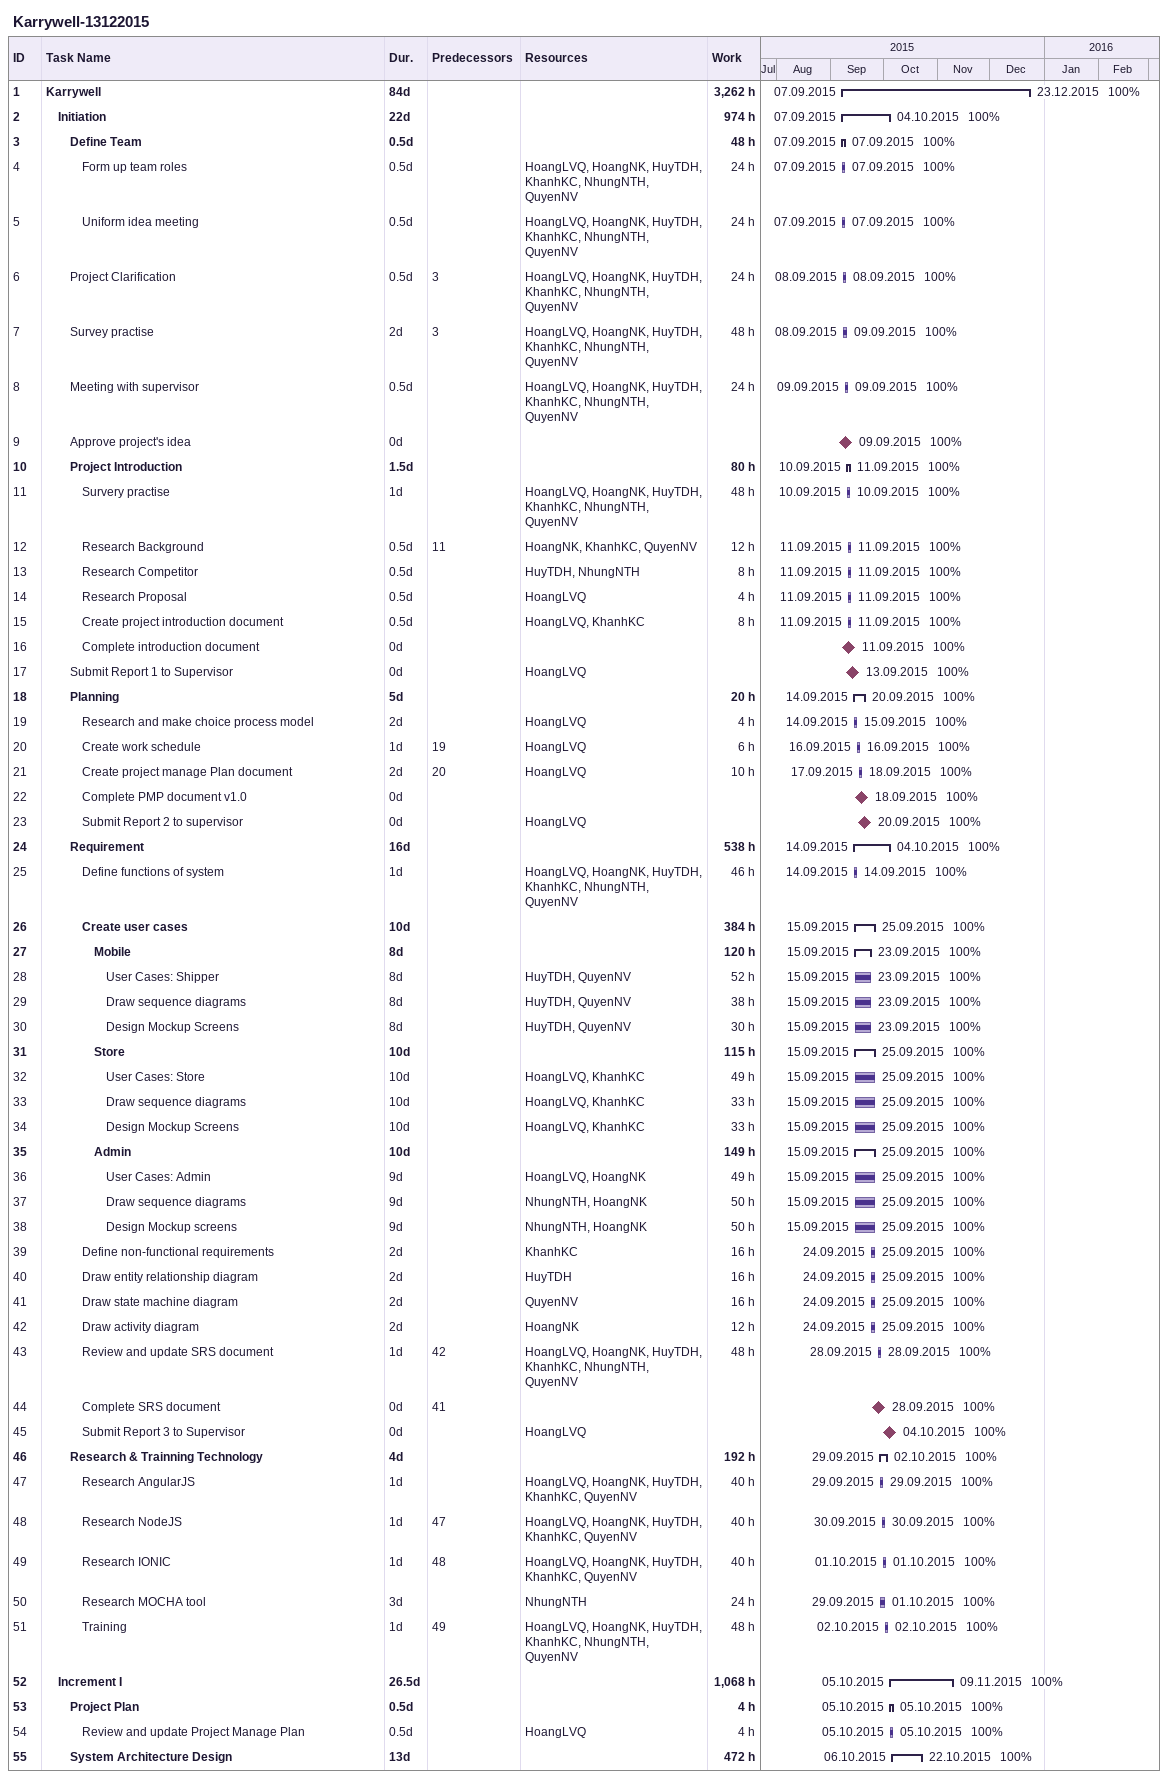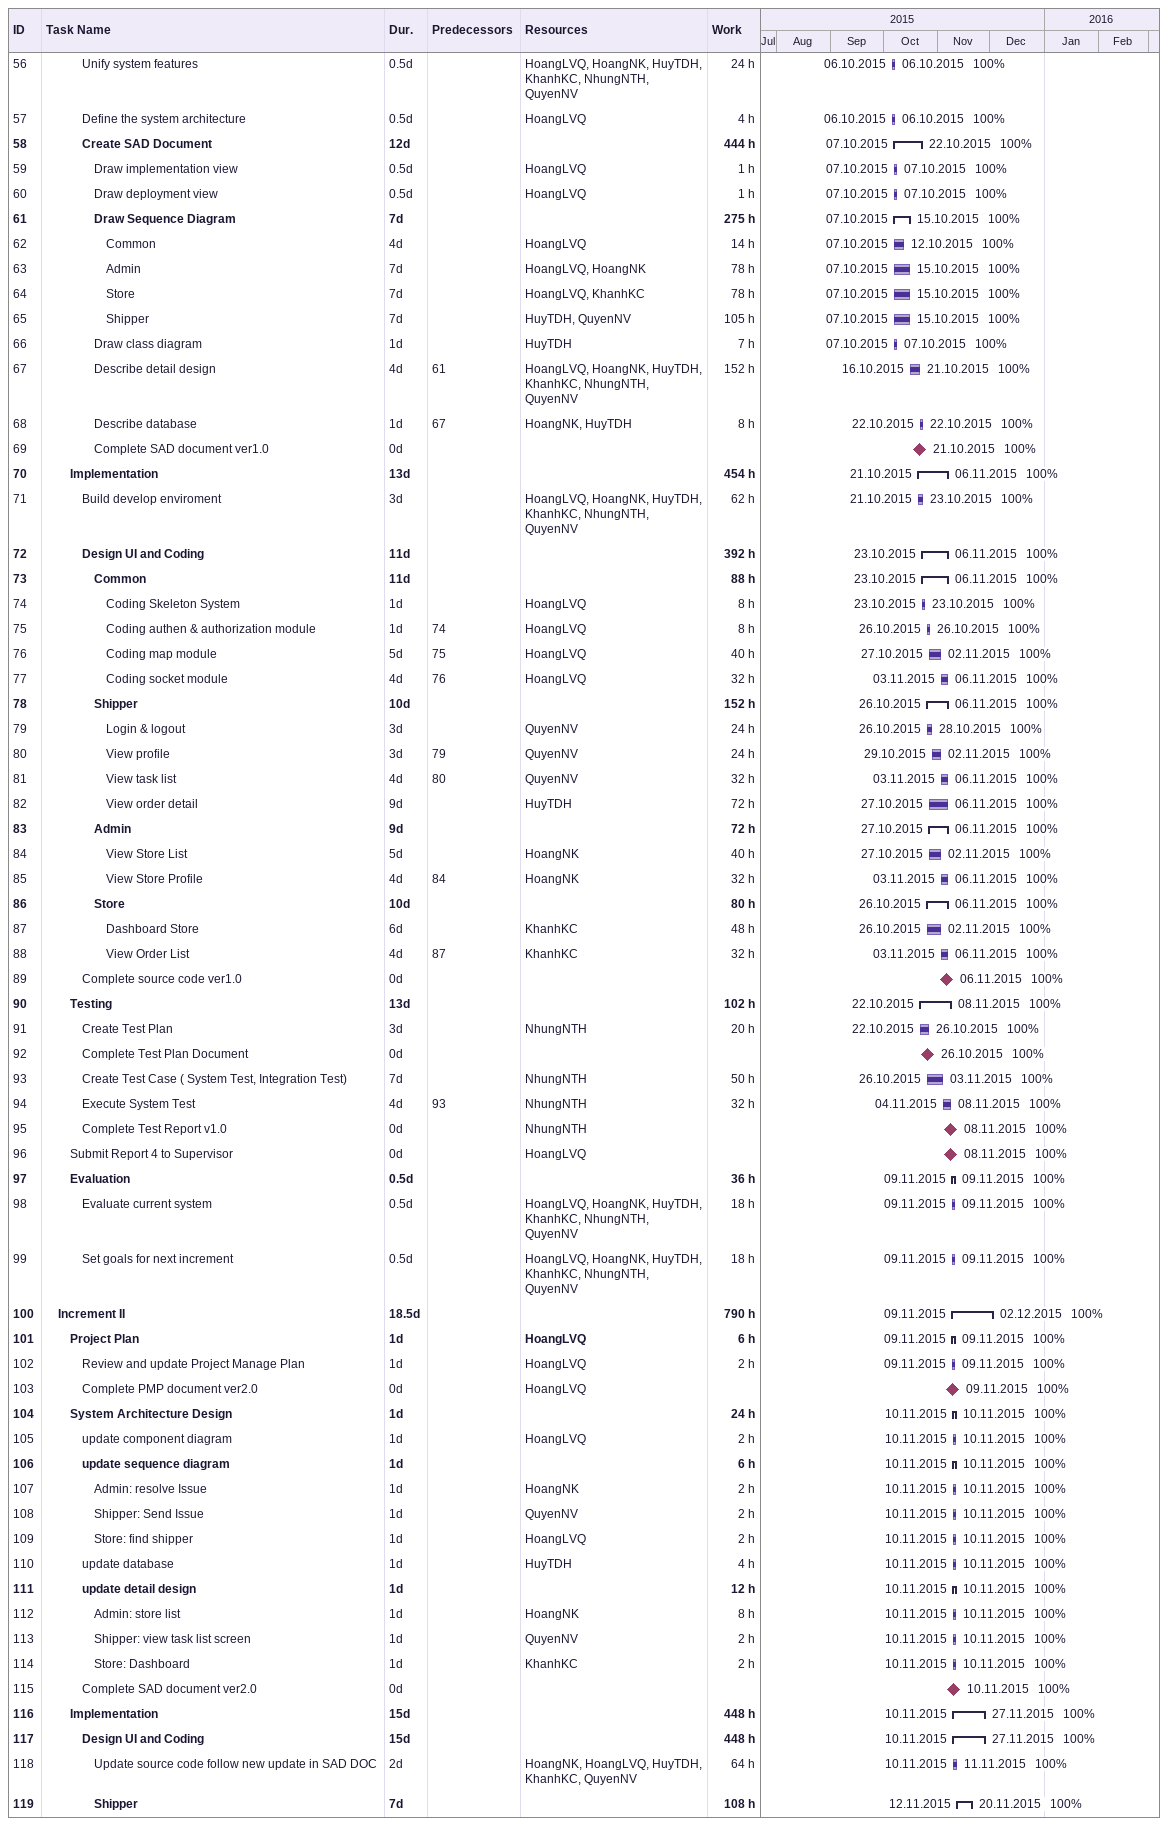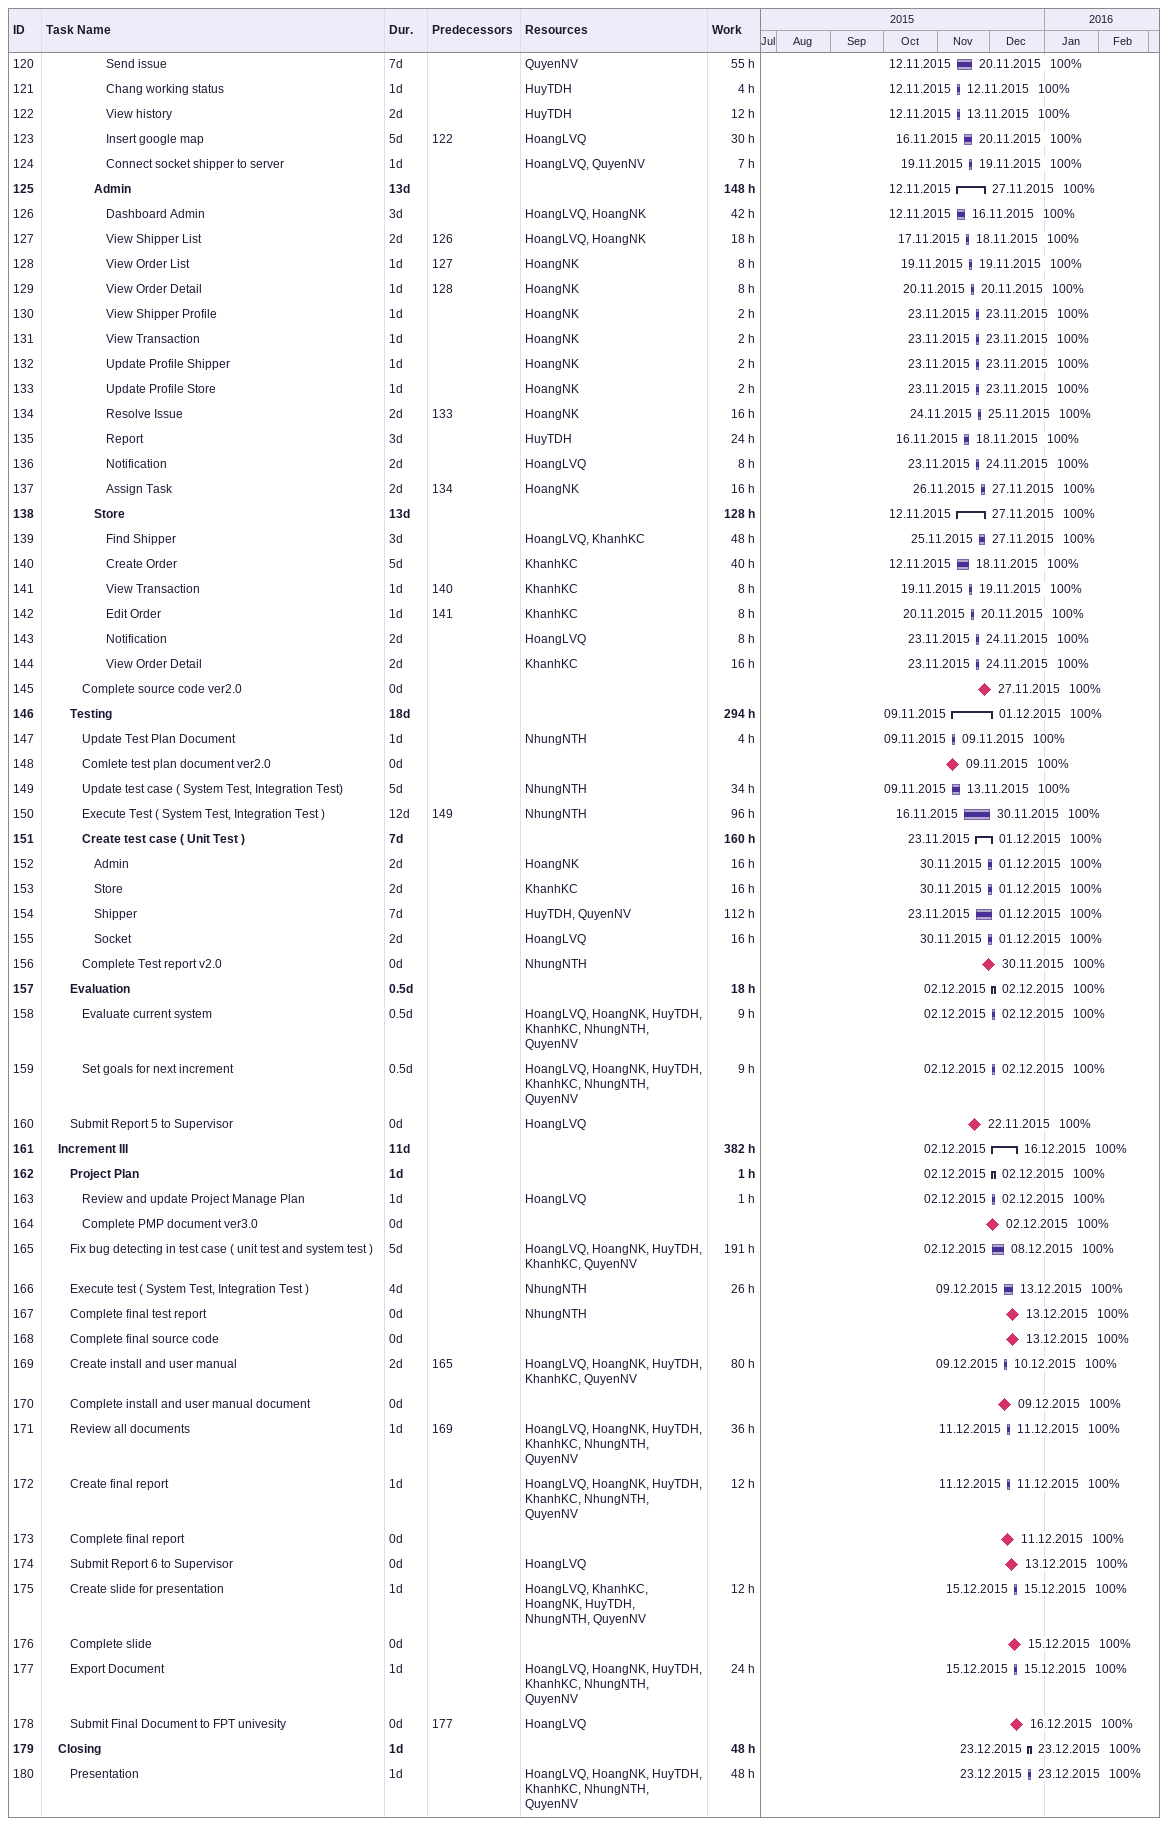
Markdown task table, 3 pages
Karrywell-13122015

| ID | Level | Task | Duration | Start | Finish | Predecessors | Resources | % complete | Work (h) |
|---|---|---|---|---|---|---|---|---|---|
| 1 | 1 | **Karrywell** | 84d | 2015-09-07 | 2015-12-23 |  |  | 100 | 3262 |
| 2 | 2 | **Initiation** | 22d | 2015-09-07 | 2015-10-04 |  |  | 100 | 974 |
| 3 | 3 | **Define Team** | 0.5d | 2015-09-07 | 2015-09-07 |  |  | 100 | 48 |
| 4 | 4 | Form up team roles | 0.5d | 2015-09-07 | 2015-09-07 |  | HoangLVQ, HoangNK, HuyTDH, KhanhKC, NhungNTH, QuyenNV | 100 | 24 |
| 5 | 4 | Uniform idea meeting | 0.5d | 2015-09-07 | 2015-09-07 |  | HoangLVQ, HoangNK, HuyTDH, KhanhKC, NhungNTH, QuyenNV | 100 | 24 |
| 6 | 3 | Project Clarification | 0.5d | 2015-09-08 | 2015-09-08 | 3 | HoangLVQ, HoangNK, HuyTDH, KhanhKC, NhungNTH, QuyenNV | 100 | 24 |
| 7 | 3 | Survey practise | 2d | 2015-09-08 | 2015-09-09 | 3 | HoangLVQ, HoangNK, HuyTDH, KhanhKC, NhungNTH, QuyenNV | 100 | 48 |
| 8 | 3 | Meeting with supervisor | 0.5d | 2015-09-09 | 2015-09-09 |  | HoangLVQ, HoangNK, HuyTDH, KhanhKC, NhungNTH, QuyenNV | 100 | 24 |
| 9 | 3 | Approve project's idea | 0d | 2015-09-09 | 2015-09-09 |  |  | 100 |  |
| 10 | 3 | **Project Introduction** | 1.5d | 2015-09-10 | 2015-09-11 |  |  | 100 | 80 |
| 11 | 4 | Survery practise | 1d | 2015-09-10 | 2015-09-10 |  | HoangLVQ, HoangNK, HuyTDH, KhanhKC, NhungNTH, QuyenNV | 100 | 48 |
| 12 | 4 | Research Background | 0.5d | 2015-09-11 | 2015-09-11 | 11 | HoangNK, KhanhKC, QuyenNV | 100 | 12 |
| 13 | 4 | Research Competitor | 0.5d | 2015-09-11 | 2015-09-11 |  | HuyTDH, NhungNTH | 100 | 8 |
| 14 | 4 | Research Proposal | 0.5d | 2015-09-11 | 2015-09-11 |  | HoangLVQ | 100 | 4 |
| 15 | 4 | Create project introduction document | 0.5d | 2015-09-11 | 2015-09-11 |  | HoangLVQ, KhanhKC | 100 | 8 |
| 16 | 4 | Complete introduction document | 0d | 2015-09-11 | 2015-09-11 |  |  | 100 |  |
| 17 | 3 | Submit Report 1 to Supervisor | 0d | 2015-09-13 | 2015-09-13 |  | HoangLVQ | 100 |  |
| 18 | 3 | **Planning** | 5d | 2015-09-14 | 2015-09-20 |  |  | 100 | 20 |
| 19 | 4 | Research and make choice process model | 2d | 2015-09-14 | 2015-09-15 |  | HoangLVQ | 100 | 4 |
| 20 | 4 | Create work schedule | 1d | 2015-09-16 | 2015-09-16 | 19 | HoangLVQ | 100 | 6 |
| 21 | 4 | Create project manage Plan document | 2d | 2015-09-17 | 2015-09-18 | 20 | HoangLVQ | 100 | 10 |
| 22 | 4 | Complete PMP document v1.0 | 0d | 2015-09-18 | 2015-09-18 |  |  | 100 |  |
| 23 | 4 | Submit Report 2 to supervisor | 0d | 2015-09-20 | 2015-09-20 |  | HoangLVQ | 100 |  |
| 24 | 3 | **Requirement** | 16d | 2015-09-14 | 2015-10-04 |  |  | 100 | 538 |
| 25 | 4 | Define functions of system | 1d | 2015-09-14 | 2015-09-14 |  | HoangLVQ, HoangNK, HuyTDH, KhanhKC, NhungNTH, QuyenNV | 100 | 46 |
| 26 | 4 | **Create user cases** | 10d | 2015-09-15 | 2015-09-25 |  |  | 100 | 384 |
| 27 | 5 | **Mobile** | 8d | 2015-09-15 | 2015-09-23 |  |  | 100 | 120 |
| 28 | 6 | User Cases: Shipper | 8d | 2015-09-15 | 2015-09-23 |  | HuyTDH, QuyenNV | 100 | 52 |
| 29 | 6 | Draw sequence diagrams | 8d | 2015-09-15 | 2015-09-23 |  | HuyTDH, QuyenNV | 100 | 38 |
| 30 | 6 | Design Mockup Screens | 8d | 2015-09-15 | 2015-09-23 |  | HuyTDH, QuyenNV | 100 | 30 |
| 31 | 5 | **Store** | 10d | 2015-09-15 | 2015-09-25 |  |  | 100 | 115 |
| 32 | 6 | User Cases: Store | 10d | 2015-09-15 | 2015-09-25 |  | HoangLVQ, KhanhKC | 100 | 49 |
| 33 | 6 | Draw sequence diagrams | 10d | 2015-09-15 | 2015-09-25 |  | HoangLVQ, KhanhKC | 100 | 33 |
| 34 | 6 | Design Mockup Screens | 10d | 2015-09-15 | 2015-09-25 |  | HoangLVQ, KhanhKC | 100 | 33 |
| 35 | 5 | **Admin** | 10d | 2015-09-15 | 2015-09-25 |  |  | 100 | 149 |
| 36 | 6 | User Cases: Admin | 9d | 2015-09-15 | 2015-09-25 |  | HoangLVQ, HoangNK | 100 | 49 |
| 37 | 6 | Draw sequence diagrams | 9d | 2015-09-15 | 2015-09-25 |  | NhungNTH, HoangNK | 100 | 50 |
| 38 | 6 | Design Mockup screens | 9d | 2015-09-15 | 2015-09-25 |  | NhungNTH, HoangNK | 100 | 50 |
| 39 | 4 | Define non-functional requirements | 2d | 2015-09-24 | 2015-09-25 |  | KhanhKC | 100 | 16 |
| 40 | 4 | Draw entity relationship diagram | 2d | 2015-09-24 | 2015-09-25 |  | HuyTDH | 100 | 16 |
| 41 | 4 | Draw state machine diagram | 2d | 2015-09-24 | 2015-09-25 |  | QuyenNV | 100 | 16 |
| 42 | 4 | Draw activity diagram | 2d | 2015-09-24 | 2015-09-25 |  | HoangNK | 100 | 12 |
| 43 | 4 | Review and update SRS document | 1d | 2015-09-28 | 2015-09-28 | 42 | HoangLVQ, HoangNK, HuyTDH, KhanhKC, NhungNTH, QuyenNV | 100 | 48 |
| 44 | 4 | Complete SRS document | 0d | 2015-09-28 | 2015-09-28 | 41 |  | 100 |  |
| 45 | 4 | Submit Report 3 to Supervisor | 0d | 2015-10-04 | 2015-10-04 |  | HoangLVQ | 100 |  |
| 46 | 3 | **Research & Trainning Technology** | 4d | 2015-09-29 | 2015-10-02 |  |  | 100 | 192 |
| 47 | 4 | Research AngularJS | 1d | 2015-09-29 | 2015-09-29 |  | HoangLVQ, HoangNK, HuyTDH, KhanhKC, QuyenNV | 100 | 40 |
| 48 | 4 | Research NodeJS | 1d | 2015-09-30 | 2015-09-30 | 47 | HoangLVQ, HoangNK, HuyTDH, KhanhKC, QuyenNV | 100 | 40 |
| 49 | 4 | Research IONIC | 1d | 2015-10-01 | 2015-10-01 | 48 | HoangLVQ, HoangNK, HuyTDH, KhanhKC, QuyenNV | 100 | 40 |
| 50 | 4 | Research MOCHA tool | 3d | 2015-09-29 | 2015-10-01 |  | NhungNTH | 100 | 24 |
| 51 | 4 | Training | 1d | 2015-10-02 | 2015-10-02 | 49 | HoangLVQ, HoangNK, HuyTDH, KhanhKC, NhungNTH, QuyenNV | 100 | 48 |
| 52 | 2 | **Increment I** | 26.5d | 2015-10-05 | 2015-11-09 |  |  | 100 | 1068 |
| 53 | 3 | **Project Plan** | 0.5d | 2015-10-05 | 2015-10-05 |  |  | 100 | 4 |
| 54 | 4 | Review and update Project Manage Plan | 0.5d | 2015-10-05 | 2015-10-05 |  | HoangLVQ | 100 | 4 |
| 55 | 3 | **System Architecture Design** | 13d | 2015-10-06 | 2015-10-22 |  |  | 100 | 472 |
| 56 | 4 | Unify system features | 0.5d | 2015-10-06 | 2015-10-06 |  | HoangLVQ, HoangNK, HuyTDH, KhanhKC, NhungNTH, QuyenNV | 100 | 24 |
| 57 | 4 | Define the system architecture | 0.5d | 2015-10-06 | 2015-10-06 |  | HoangLVQ | 100 | 4 |
| 58 | 4 | **Create SAD Document** | 12d | 2015-10-07 | 2015-10-22 |  |  | 100 | 444 |
| 59 | 5 | Draw implementation view | 0.5d | 2015-10-07 | 2015-10-07 |  | HoangLVQ | 100 | 1 |
| 60 | 5 | Draw deployment view | 0.5d | 2015-10-07 | 2015-10-07 |  | HoangLVQ | 100 | 1 |
| 61 | 5 | **Draw Sequence Diagram** | 7d | 2015-10-07 | 2015-10-15 |  |  | 100 | 275 |
| 62 | 6 | Common | 4d | 2015-10-07 | 2015-10-12 |  | HoangLVQ | 100 | 14 |
| 63 | 6 | Admin | 7d | 2015-10-07 | 2015-10-15 |  | HoangLVQ, HoangNK | 100 | 78 |
| 64 | 6 | Store | 7d | 2015-10-07 | 2015-10-15 |  | HoangLVQ, KhanhKC | 100 | 78 |
| 65 | 6 | Shipper | 7d | 2015-10-07 | 2015-10-15 |  | HuyTDH, QuyenNV | 100 | 105 |
| 66 | 5 | Draw class diagram | 1d | 2015-10-07 | 2015-10-07 |  | HuyTDH | 100 | 7 |
| 67 | 5 | Describe detail design | 4d | 2015-10-16 | 2015-10-21 | 61 | HoangLVQ, HoangNK, HuyTDH, KhanhKC, NhungNTH, QuyenNV | 100 | 152 |
| 68 | 5 | Describe database | 1d | 2015-10-22 | 2015-10-22 | 67 | HoangNK, HuyTDH | 100 | 8 |
| 69 | 5 | Complete SAD document ver1.0 | 0d | 2015-10-21 | 2015-10-21 |  |  | 100 |  |
| 70 | 3 | **Implementation** | 13d | 2015-10-21 | 2015-11-06 |  |  | 100 | 454 |
| 71 | 4 | Build develop enviroment | 3d | 2015-10-21 | 2015-10-23 |  | HoangLVQ, HoangNK, HuyTDH, KhanhKC, NhungNTH, QuyenNV | 100 | 62 |
| 72 | 4 | **Design UI and Coding** | 11d | 2015-10-23 | 2015-11-06 |  |  | 100 | 392 |
| 73 | 5 | **Common** | 11d | 2015-10-23 | 2015-11-06 |  |  | 100 | 88 |
| 74 | 6 | Coding Skeleton System | 1d | 2015-10-23 | 2015-10-23 |  | HoangLVQ | 100 | 8 |
| 75 | 6 | Coding authen & authorization module | 1d | 2015-10-26 | 2015-10-26 | 74 | HoangLVQ | 100 | 8 |
| 76 | 6 | Coding map module | 5d | 2015-10-27 | 2015-11-02 | 75 | HoangLVQ | 100 | 40 |
| 77 | 6 | Coding socket module | 4d | 2015-11-03 | 2015-11-06 | 76 | HoangLVQ | 100 | 32 |
| 78 | 5 | **Shipper** | 10d | 2015-10-26 | 2015-11-06 |  |  | 100 | 152 |
| 79 | 6 | Login & logout | 3d | 2015-10-26 | 2015-10-28 |  | QuyenNV | 100 | 24 |
| 80 | 6 | View profile | 3d | 2015-10-29 | 2015-11-02 | 79 | QuyenNV | 100 | 24 |
| 81 | 6 | View task list | 4d | 2015-11-03 | 2015-11-06 | 80 | QuyenNV | 100 | 32 |
| 82 | 6 | View order detail | 9d | 2015-10-27 | 2015-11-06 |  | HuyTDH | 100 | 72 |
| 83 | 5 | **Admin** | 9d | 2015-10-27 | 2015-11-06 |  |  | 100 | 72 |
| 84 | 6 | View Store List | 5d | 2015-10-27 | 2015-11-02 |  | HoangNK | 100 | 40 |
| 85 | 6 | View Store Profile | 4d | 2015-11-03 | 2015-11-06 | 84 | HoangNK | 100 | 32 |
| 86 | 5 | **Store** | 10d | 2015-10-26 | 2015-11-06 |  |  | 100 | 80 |
| 87 | 6 | Dashboard Store | 6d | 2015-10-26 | 2015-11-02 |  | KhanhKC | 100 | 48 |
| 88 | 6 | View Order List | 4d | 2015-11-03 | 2015-11-06 | 87 | KhanhKC | 100 | 32 |
| 89 | 4 | Complete source code ver1.0 | 0d | 2015-11-06 | 2015-11-06 |  |  | 100 |  |
| 90 | 3 | **Testing** | 13d | 2015-10-22 | 2015-11-08 |  |  | 100 | 102 |
| 91 | 4 | Create Test Plan | 3d | 2015-10-22 | 2015-10-26 |  | NhungNTH | 100 | 20 |
| 92 | 4 | Complete Test Plan Document | 0d | 2015-10-26 | 2015-10-26 |  |  | 100 |  |
| 93 | 4 | Create Test Case ( System Test, Integration Test) | 7d | 2015-10-26 | 2015-11-03 |  | NhungNTH | 100 | 50 |
| 94 | 4 | Execute System Test | 4d | 2015-11-04 | 2015-11-08 | 93 | NhungNTH | 100 | 32 |
| 95 | 4 | Complete Test Report v1.0 | 0d | 2015-11-08 | 2015-11-08 |  | NhungNTH | 100 |  |
| 96 | 3 | Submit Report 4 to Supervisor | 0d | 2015-11-08 | 2015-11-08 |  | HoangLVQ | 100 |  |
| 97 | 3 | **Evaluation** | 0.5d | 2015-11-09 | 2015-11-09 |  |  | 100 | 36 |
| 98 | 4 | Evaluate current system | 0.5d | 2015-11-09 | 2015-11-09 |  | HoangLVQ, HoangNK, HuyTDH, KhanhKC, NhungNTH, QuyenNV | 100 | 18 |
| 99 | 4 | Set goals for next increment | 0.5d | 2015-11-09 | 2015-11-09 |  | HoangLVQ, HoangNK, HuyTDH, KhanhKC, NhungNTH, QuyenNV | 100 | 18 |
| 100 | 2 | **Increment II** | 18.5d | 2015-11-09 | 2015-12-02 |  |  | 100 | 790 |
| 101 | 3 | **Project Plan** | 1d | 2015-11-09 | 2015-11-09 |  | HoangLVQ | 100 | 6 |
| 102 | 4 | Review and update Project Manage Plan | 1d | 2015-11-09 | 2015-11-09 |  | HoangLVQ | 100 | 2 |
| 103 | 4 | Complete PMP document ver2.0 | 0d | 2015-11-09 | 2015-11-09 |  | HoangLVQ | 100 |  |
| 104 | 3 | **System Architecture Design** | 1d | 2015-11-10 | 2015-11-10 |  |  | 100 | 24 |
| 105 | 4 | update component diagram | 1d | 2015-11-10 | 2015-11-10 |  | HoangLVQ | 100 | 2 |
| 106 | 4 | **update sequence diagram** | 1d | 2015-11-10 | 2015-11-10 |  |  | 100 | 6 |
| 107 | 5 | Admin: resolve Issue | 1d | 2015-11-10 | 2015-11-10 |  | HoangNK | 100 | 2 |
| 108 | 5 | Shipper: Send Issue | 1d | 2015-11-10 | 2015-11-10 |  | QuyenNV | 100 | 2 |
| 109 | 5 | Store: find shipper | 1d | 2015-11-10 | 2015-11-10 |  | HoangLVQ | 100 | 2 |
| 110 | 4 | update database | 1d | 2015-11-10 | 2015-11-10 |  | HuyTDH | 100 | 4 |
| 111 | 4 | **update detail design** | 1d | 2015-11-10 | 2015-11-10 |  |  | 100 | 12 |
| 112 | 5 | Admin: store list | 1d | 2015-11-10 | 2015-11-10 |  | HoangNK | 100 | 8 |
| 113 | 5 | Shipper: view task list screen | 1d | 2015-11-10 | 2015-11-10 |  | QuyenNV | 100 | 2 |
| 114 | 5 | Store: Dashboard | 1d | 2015-11-10 | 2015-11-10 |  | KhanhKC | 100 | 2 |
| 115 | 4 | Complete SAD document ver2.0 | 0d | 2015-11-10 | 2015-11-10 |  |  | 100 |  |
| 116 | 3 | **Implementation** | 15d | 2015-11-10 | 2015-11-27 |  |  | 100 | 448 |
| 117 | 4 | **Design UI and Coding** | 15d | 2015-11-10 | 2015-11-27 |  |  | 100 | 448 |
| 118 | 5 | Update source code follow new update in SAD DOC | 2d | 2015-11-10 | 2015-11-11 |  | HoangNK, HoangLVQ, HuyTDH, KhanhKC, QuyenNV | 100 | 64 |
| 119 | 5 | **Shipper** | 7d | 2015-11-12 | 2015-11-20 |  |  | 100 | 108 |
| 120 | 6 | Send issue | 7d | 2015-11-12 | 2015-11-20 |  | QuyenNV | 100 | 55 |
| 121 | 6 | Chang working status | 1d | 2015-11-12 | 2015-11-12 |  | HuyTDH | 100 | 4 |
| 122 | 6 | View history | 2d | 2015-11-12 | 2015-11-13 |  | HuyTDH | 100 | 12 |
| 123 | 6 | Insert google map | 5d | 2015-11-16 | 2015-11-20 | 122 | HoangLVQ | 100 | 30 |
| 124 | 6 | Connect socket shipper to server | 1d | 2015-11-19 | 2015-11-19 |  | HoangLVQ, QuyenNV | 100 | 7 |
| 125 | 5 | **Admin** | 13d | 2015-11-12 | 2015-11-27 |  |  | 100 | 148 |
| 126 | 6 | Dashboard Admin | 3d | 2015-11-12 | 2015-11-16 |  | HoangLVQ, HoangNK | 100 | 42 |
| 127 | 6 | View Shipper List | 2d | 2015-11-17 | 2015-11-18 | 126 | HoangLVQ, HoangNK | 100 | 18 |
| 128 | 6 | View Order List | 1d | 2015-11-19 | 2015-11-19 | 127 | HoangNK | 100 | 8 |
| 129 | 6 | View Order Detail | 1d | 2015-11-20 | 2015-11-20 | 128 | HoangNK | 100 | 8 |
| 130 | 6 | View Shipper Profile | 1d | 2015-11-23 | 2015-11-23 |  | HoangNK | 100 | 2 |
| 131 | 6 | View Transaction | 1d | 2015-11-23 | 2015-11-23 |  | HoangNK | 100 | 2 |
| 132 | 6 | Update Profile Shipper | 1d | 2015-11-23 | 2015-11-23 |  | HoangNK | 100 | 2 |
| 133 | 6 | Update Profile Store | 1d | 2015-11-23 | 2015-11-23 |  | HoangNK | 100 | 2 |
| 134 | 6 | Resolve Issue | 2d | 2015-11-24 | 2015-11-25 | 133 | HoangNK | 100 | 16 |
| 135 | 6 | Report | 3d | 2015-11-16 | 2015-11-18 |  | HuyTDH | 100 | 24 |
| 136 | 6 | Notification | 2d | 2015-11-23 | 2015-11-24 |  | HoangLVQ | 100 | 8 |
| 137 | 6 | Assign Task | 2d | 2015-11-26 | 2015-11-27 | 134 | HoangNK | 100 | 16 |
| 138 | 5 | **Store** | 13d | 2015-11-12 | 2015-11-27 |  |  | 100 | 128 |
| 139 | 6 | Find Shipper | 3d | 2015-11-25 | 2015-11-27 |  | HoangLVQ, KhanhKC | 100 | 48 |
| 140 | 6 | Create Order | 5d | 2015-11-12 | 2015-11-18 |  | KhanhKC | 100 | 40 |
| 141 | 6 | View Transaction | 1d | 2015-11-19 | 2015-11-19 | 140 | KhanhKC | 100 | 8 |
| 142 | 6 | Edit Order | 1d | 2015-11-20 | 2015-11-20 | 141 | KhanhKC | 100 | 8 |
| 143 | 6 | Notification | 2d | 2015-11-23 | 2015-11-24 |  | HoangLVQ | 100 | 8 |
| 144 | 6 | View Order Detail | 2d | 2015-11-23 | 2015-11-24 |  | KhanhKC | 100 | 16 |
| 145 | 4 | Complete source code ver2.0 | 0d | 2015-11-27 | 2015-11-27 |  |  | 100 |  |
| 146 | 3 | **Testing** | 18d | 2015-11-09 | 2015-12-01 |  |  | 100 | 294 |
| 147 | 4 | Update Test Plan Document | 1d | 2015-11-09 | 2015-11-09 |  | NhungNTH | 100 | 4 |
| 148 | 4 | Comlete test plan document ver2.0 | 0d | 2015-11-09 | 2015-11-09 |  |  | 100 |  |
| 149 | 4 | Update test case ( System Test, Integration Test) | 5d | 2015-11-09 | 2015-11-13 |  | NhungNTH | 100 | 34 |
| 150 | 4 | Execute Test ( System Test, Integration Test ) | 12d | 2015-11-16 | 2015-11-30 | 149 | NhungNTH | 100 | 96 |
| 151 | 4 | **Create test case ( Unit Test )** | 7d | 2015-11-23 | 2015-12-01 |  |  | 100 | 160 |
| 152 | 5 | Admin | 2d | 2015-11-30 | 2015-12-01 |  | HoangNK | 100 | 16 |
| 153 | 5 | Store | 2d | 2015-11-30 | 2015-12-01 |  | KhanhKC | 100 | 16 |
| 154 | 5 | Shipper | 7d | 2015-11-23 | 2015-12-01 |  | HuyTDH, QuyenNV | 100 | 112 |
| 155 | 5 | Socket | 2d | 2015-11-30 | 2015-12-01 |  | HoangLVQ | 100 | 16 |
| 156 | 4 | Complete Test report v2.0 | 0d | 2015-11-30 | 2015-11-30 |  | NhungNTH | 100 |  |
| 157 | 3 | **Evaluation** | 0.5d | 2015-12-02 | 2015-12-02 |  |  | 100 | 18 |
| 158 | 4 | Evaluate current system | 0.5d | 2015-12-02 | 2015-12-02 |  | HoangLVQ, HoangNK, HuyTDH, KhanhKC, NhungNTH, QuyenNV | 100 | 9 |
| 159 | 4 | Set goals for next increment | 0.5d | 2015-12-02 | 2015-12-02 |  | HoangLVQ, HoangNK, HuyTDH, KhanhKC, NhungNTH, QuyenNV | 100 | 9 |
| 160 | 3 | Submit Report 5 to Supervisor | 0d | 2015-11-22 | 2015-11-22 |  | HoangLVQ | 100 |  |
| 161 | 2 | **Increment III** | 11d | 2015-12-02 | 2015-12-16 |  |  | 100 | 382 |
| 162 | 3 | **Project Plan** | 1d | 2015-12-02 | 2015-12-02 |  |  | 100 | 1 |
| 163 | 4 | Review and update Project Manage Plan | 1d | 2015-12-02 | 2015-12-02 |  | HoangLVQ | 100 | 1 |
| 164 | 4 | Complete PMP document ver3.0 | 0d | 2015-12-02 | 2015-12-02 |  |  | 100 |  |
| 165 | 3 | Fix bug detecting in test case ( unit test and system test ) | 5d | 2015-12-02 | 2015-12-08 |  | HoangLVQ, HoangNK, HuyTDH, KhanhKC, QuyenNV | 100 | 191 |
| 166 | 3 | Execute test ( System Test, Integration Test ) | 4d | 2015-12-09 | 2015-12-13 |  | NhungNTH | 100 | 26 |
| 167 | 3 | Complete final test report | 0d | 2015-12-13 | 2015-12-13 |  | NhungNTH | 100 |  |
| 168 | 3 | Complete final source code | 0d | 2015-12-13 | 2015-12-13 |  |  | 100 |  |
| 169 | 3 | Create install and user manual | 2d | 2015-12-09 | 2015-12-10 | 165 | HoangLVQ, HoangNK, HuyTDH, KhanhKC, QuyenNV | 100 | 80 |
| 170 | 3 | Complete install and user manual document | 0d | 2015-12-09 | 2015-12-09 |  |  | 100 |  |
| 171 | 3 | Review all documents | 1d | 2015-12-11 | 2015-12-11 | 169 | HoangLVQ, HoangNK, HuyTDH, KhanhKC, NhungNTH, QuyenNV | 100 | 36 |
| 172 | 3 | Create final report | 1d | 2015-12-11 | 2015-12-11 |  | HoangLVQ, HoangNK, HuyTDH, KhanhKC, NhungNTH, QuyenNV | 100 | 12 |
| 173 | 3 | Complete final report | 0d | 2015-12-11 | 2015-12-11 |  |  | 100 |  |
| 174 | 3 | Submit Report 6 to Supervisor | 0d | 2015-12-13 | 2015-12-13 |  | HoangLVQ | 100 |  |
| 175 | 3 | Create slide for presentation | 1d | 2015-12-15 | 2015-12-15 |  | HoangLVQ, KhanhKC, HoangNK, HuyTDH, NhungNTH, QuyenNV | 100 | 12 |
| 176 | 3 | Complete slide | 0d | 2015-12-15 | 2015-12-15 |  |  | 100 |  |
| 177 | 3 | Export Document | 1d | 2015-12-15 | 2015-12-15 |  | HoangLVQ, HoangNK, HuyTDH, KhanhKC, NhungNTH, QuyenNV | 100 | 24 |
| 178 | 3 | Submit Final Document to FPT univesity | 0d | 2015-12-16 | 2015-12-16 | 177 | HoangLVQ | 100 |  |
| 179 | 2 | **Closing** | 1d | 2015-12-23 | 2015-12-23 |  |  | 100 | 48 |
| 180 | 3 | Presentation | 1d | 2015-12-23 | 2015-12-23 |  | HoangLVQ, HoangNK, HuyTDH, KhanhKC, NhungNTH, QuyenNV | 100 | 48 |
